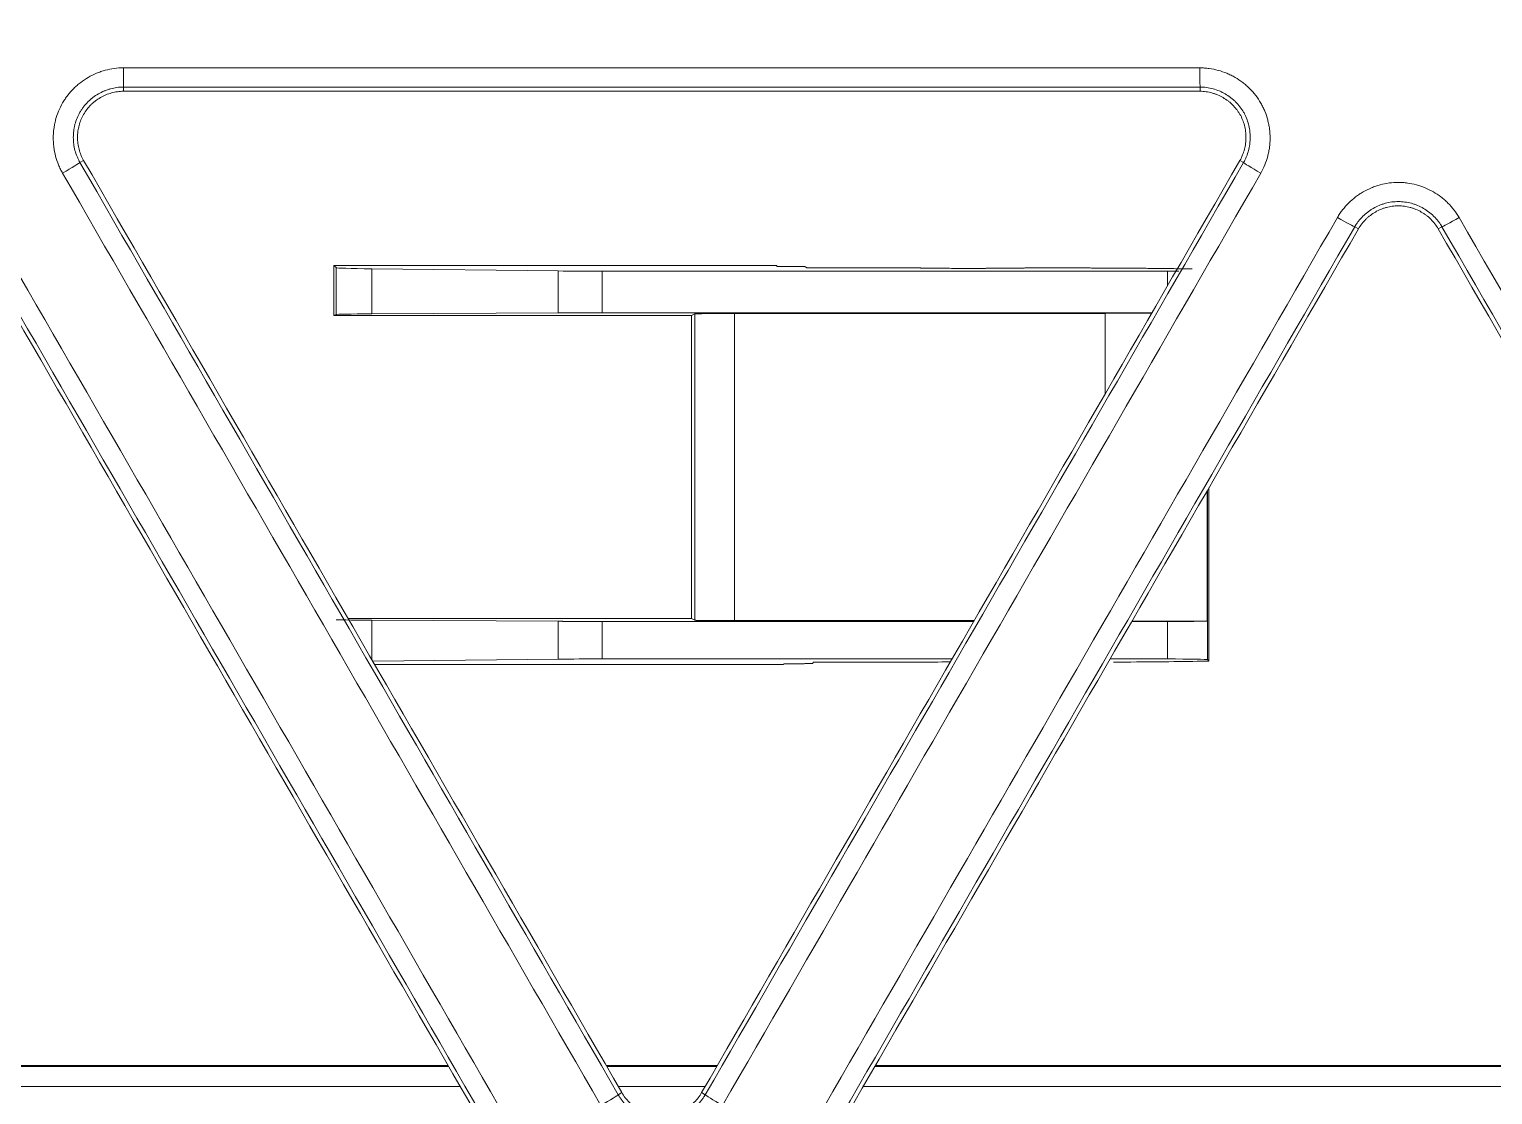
# Model space of a CAD drawing. Header units: inches. Extents: x 405346 to 489838, y -25612 to 14934.
# Drawn here: x 462674.72 to 462709.48, y 4083.8 to 4109.12 of the extents above; entities that cross this region are included whole.
import ezdxf

# ---------------------------------------------------------------- set-up
doc = ezdxf.new("R2010")
doc.units = ezdxf.units.IN
doc.header["$LTSCALE"] = 200
doc.header["$MEASUREMENT"] = 0
doc.linetypes.add('DH-HID2', pattern=[1.2, 0.8, -0.4])
doc.layers.add('FU-FURM', color=251, linetype='DH-HID2')
doc.layers.add('SS-EQ', color=2, linetype='Continuous', lineweight=20)

# ---------------------------------------------------------------- blocks, each defined once
blk = doc.blocks.new('FLLLL')
at = {"layer": 'FU-FURM'}
blk.add_arc((461394.824, 3304.016), 1330.569, 350.923223, 9.218904, dxfattribs=at)
blk = doc.blocks.new('4way무풍')
at = {"layer": 'SS-EQ'}
for p, q in [((-117.778, -213.682), (-117.778, -213.782)), ((-92.203, -213.782), (-92.203, -213.682)), ((-118.725, -215.424), (-118.812, -215.474)), ((-91.169, -215.474), (-91.255, -215.424)), ((-88.44, -217.049), (-88.526, -216.999)), ((-86.457, -216.999), (-86.544, -217.049)), ((-112.777, -217.923), (-112.777, -219.108)), ((-102.268, -217.923), (-112.777, -217.923)), ((-112.728, -217.972), (-112.777, -217.923)), ((-112.728, -219.084), (-112.728, -217.972)), ((-102.268, -217.923), (-102.246, -217.945)), ((-102.246, -217.945), (-101.887, -217.945)), ((-101.577, -217.95), (-101.547, -217.979)), ((-101.547, -217.979), (-98.916, -217.979)), ((-96.312, -217.979), (-95.622, -217.979)), ((-111.876, -217.999), (-111.876, -219.07)), ((-107.449, -218.05), (-111.876, -217.999)), ((-107.449, -219.045), (-107.449, -218.05)), ((-92.975, -218.056), (-106.407, -218.056)), ((-106.407, -218.056), (-106.407, -219.042)), ((-92.975, -218.402), (-92.975, -218.056)), ((-112.777, -219.108), (-112.728, -219.084)), ((-112.777, -219.108), (-104.283, -219.108)), ((-111.876, -219.07), (-107.449, -219.045)), ((-106.407, -219.042), (-93.344, -219.042)), ((-104.283, -219.108), (-104.206, -219.07)), ((-104.283, -219.108), (-104.283, -226.311)), ((-104.206, -219.07), (-104.206, -226.349)), ((-103.259, -226.357), (-103.259, -219.062)), ((-103.259, -219.062), (-94.458, -219.062)), ((-94.458, -219.062), (-93.352, -219.056)), ((-94.458, -219.062), (-94.458, -220.971)), ((-92.03, -223.268), (-92.03, -226.369)), ((-92.027, -223.263), (-92.027, -227.284)), ((-91.995, -223.207), (-91.993, -227.318)), ((-104.283, -226.311), (-112.44, -226.311)), ((-104.206, -226.349), (-104.283, -226.311)), ((-111.876, -226.349), (-111.876, -227.288)), ((-107.449, -226.374), (-111.876, -226.349)), ((-107.449, -227.274), (-107.449, -226.374)), ((-106.407, -226.377), (-106.407, -227.268)), ((-97.579, -226.377), (-106.407, -226.377)), ((-97.567, -226.357), (-103.259, -226.357)), ((-92.975, -226.377), (-93.825, -226.377)), ((-92.03, -226.369), (-93.815, -226.36)), ((-92.975, -227.268), (-92.975, -226.377)), ((-111.855, -227.324), (-107.449, -227.274)), ((-106.407, -227.268), (-98.093, -227.268)), ((-101.386, -227.347), (-101.413, -227.374)), ((-98.842, -227.347), (-101.386, -227.347)), ((-94.339, -227.268), (-92.975, -227.268)), ((-91.993, -227.318), (-92.271, -227.323)), ((-92.027, -227.284), (-91.993, -227.318)), ((-111.811, -227.4), (-102.103, -227.4)), ((-102.085, -227.382), (-102.103, -227.4)), ((-101.887, -227.382), (-102.085, -227.382)), ((-110.051, -236.95), (-133.178, -236.95)), ((-110.063, -236.925), (-133.153, -236.925)), ((-103.665, -236.925), (-106.312, -236.925)), ((-103.683, -236.95), (-106.297, -236.95)), ((-75.054, -236.95), (-99.927, -236.95)), ((-75.067, -236.925), (-99.914, -236.925)), ((-133.178, -237.424), (-109.776, -237.424)), ((-106.024, -237.424), (-103.956, -237.424)), ((-100.202, -237.424), (-74.78, -237.424)), ((-106.024, -237.622), (-105.938, -237.572)), ((-104.043, -237.572), (-103.956, -237.622))]:
    blk.add_line(p, q, dxfattribs=at)
for centre, major_axis, ratio, start_param, end_param in [((-117.778, -213.208), (0, -0.474), 0.005257, 4.747976, 6.248278), ((-92.203, -213.208), (0, -0.474), 0.003955, 4.749347, 6.248278), ((-119.222, -215.71), (-0.41, -0.237), 0.028704, 1.548246, 3.106672), ((-90.759, -215.71), (-0.41, 0.237), 0.034471, 0.034927, 1.586331), ((-88.936, -216.762), (0.41, -0.237), 0.034702, 4.728193, 6.248258), ((-86.048, -216.762), (-0.41, -0.237), 0.031206, 0.034924, 1.548689), ((-110.833, -217.972), (1.895, 0), 0.017455, 3.159046, 4.129783), ((-106.407, -218.023), (1.895, 0), 0.017455, 4.129783, 4.712389), ((-92.975, -218.039), (0.948, 0), 0.017455, 4.712389, 4.997401), ((-110.833, -219.084), (1.895, 0), 0.008727, 2.153402, 3.124139), ((-110.833, -226.335), (1.895, 0), 0.008727, 3.159046, 4.129783), ((-106.407, -227.301), (1.895, 0), 0.017455, 1.570796, 2.153402), ((-97.614, -227.366), (1.611, 0), 0.017455, 1.898334, 2.437872), ((-95.622, -227.265), (4.738, 0), 0.017455, 5.003403, 5.497787), ((-92.975, -227.285), (0.948, 0), 0.017455, 0.017453, 1.570796), ((-106.435, -237.858), (-0.41, -0.237), 0.035569, 1.546312, 3.106664), ((-103.546, -237.858), (0.41, -0.237), 0.039045, 3.176526, 4.731097)]:
    blk.add_ellipse(centre, major_axis=major_axis, ratio=ratio, start_param=start_param, end_param=end_param, dxfattribs=at)
for points, degree, knots in [([(-0.032, -346.294), (-6.969, -346.294), (-13.906, -346.294), (-27.78, -346.294), (-34.717, -346.294), (-55.528, -346.294), (-69.403, -346.294), (-97.151, -346.294), (-111.025, -346.294), (-138.774, -346.294), (-152.648, -346.294), (-180.396, -346.294), (-194.27, -346.294), (-215.082, -346.294), (-222.019, -346.294), (-235.893, -346.294), (-242.83, -346.294), (-253.236, -346.294), (-256.704, -346.293), (-263.641, -346.293), (-267.11, -346.294), (-272.313, -346.294), (-274.047, -346.294), (-276.648, -346.294), (-277.515, -346.294), (-279.25, -346.294), (-280.117, -346.293), (-281.418, -346.293), (-281.851, -346.293), (-282.718, -346.293), (-283.152, -346.293), (-283.802, -346.293), (-284.019, -346.294), (-284.453, -346.294), (-284.669, -346.294), (-285.103, -346.294), (-285.32, -346.293), (-285.753, -346.291), (-285.97, -346.288), (-286.62, -346.277), (-287.053, -346.265), (-287.92, -346.232), (-288.353, -346.21), (-289.653, -346.133), (-290.519, -346.062), (-291.817, -345.929), (-292.25, -345.88), (-292.899, -345.799), (-293.116, -345.771), (-293.548, -345.713), (-294.627, -345.561), (-295.697, -345.382), (-298.249, -344.898), (-299.929, -344.504), (-302.417, -343.81), (-304.065, -343.313), (-305.692, -342.746), (-308.116, -341.843), (-309.711, -341.172), (-311.481, -340.336), (-311.677, -340.242), (-312.069, -340.051), (-312.265, -339.955), (-312.85, -339.663), (-313.238, -339.464), (-314.393, -338.857), (-315.91, -338.018), (-317.384, -337.119), (-318.837, -336.19), (-319.553, -335.711), (-320.962, -334.724), (-322.351, -333.708), (-324.369, -332.095), (-326.323, -330.394), (-327.582, -329.2), (-328.355, -328.435), (-328.586, -328.204), (-328.815, -327.971), (-328.968, -327.815), (-329.044, -327.737), (-329.423, -327.345), (-329.723, -327.029), (-330.61, -326.073), (-331.762, -324.777), (-333.398, -322.77), (-334.43, -321.391), (-335.932, -319.291), (-336.873, -317.851), (-338.196, -315.627), (-339.047, -314.124), (-339.838, -312.58), (-340.313, -311.601), (-340.454, -311.306), (-340.593, -311.01), (-340.685, -310.813), (-340.731, -310.713), (-340.958, -310.218), (-341.135, -309.821), (-341.654, -308.624), (-342.309, -307.019), (-343.186, -304.583), (-343.7, -302.939), (-344.419, -300.46), (-344.828, -298.788), (-345.336, -296.251), (-345.487, -295.401), (-345.755, -293.691), (-345.871, -292.831), (-345.994, -291.749), (-346.017, -291.533), (-346.062, -291.099), (-346.083, -290.882), (-346.143, -290.23), (-346.178, -289.796), (-346.239, -288.927), (-346.265, -288.493), (-346.307, -287.624), (-346.324, -287.19), (-346.342, -286.538), (-346.347, -286.321), (-346.354, -285.886), (-346.356, -285.669), (-346.359, -285.235), (-346.359, -285.017), (-346.359, -284.583), (-346.359, -284.366), (-346.358, -283.714), (-346.358, -283.28), (-346.358, -282.411), (-346.358, -281.976), (-346.358, -280.673), (-346.358, -279.804), (-346.359, -278.066), (-346.359, -277.197), (-346.359, -274.59), (-346.359, -272.852), (-346.358, -264.163), (-346.358, -257.211), (-346.359, -236.356), (-346.359, -222.453), (-346.359, -194.646), (-346.359, -180.743), (-346.359, -152.936), (-346.359, -139.033), (-346.359, -111.226), (-346.359, -69.517), (-346.359, -27.807), (-346.359, 0)], 3, [0, 0, 0, 0, 0.03125, 0.03125, 0.0625, 0.0625, 0.125, 0.125, 0.1875, 0.1875, 0.25, 0.25, 0.3125, 0.3125, 0.34375, 0.34375, 0.375, 0.375, 0.390625, 0.390625, 0.40625, 0.40625, 0.414063, 0.414063, 0.417969, 0.417969, 0.421875, 0.421875, 0.423828, 0.423828, 0.425781, 0.425781, 0.426758, 0.426758, 0.427734, 0.427734, 0.428711, 0.428711, 0.429688, 0.429688, 0.431641, 0.431641, 0.433594, 0.433594, 0.4375, 0.4375, 0.439453, 0.439453, 0.44043, 0.44043, 0.441406, 0.445313, 0.445313, 0.453125, 0.453125, 0.457031, 0.460938, 0.460938, 0.46875, 0.46875, 0.469727, 0.469727, 0.470703, 0.470703, 0.472656, 0.472656, 0.476563, 0.480469, 0.480469, 0.484375, 0.484375, 0.488281, 0.492188, 0.496094, 0.5, 0.5, 0.500977, 0.501465, 0.501465, 0.501953, 0.501953, 0.503906, 0.503906, 0.507813, 0.511719, 0.515625, 0.515625, 0.523438, 0.523438, 0.527344, 0.53125, 0.53125, 0.532227, 0.532715, 0.532715, 0.533203, 0.533203, 0.535156, 0.535156, 0.539063, 0.542969, 0.546875, 0.546875, 0.554688, 0.554688, 0.558594, 0.558594, 0.5625, 0.5625, 0.563477, 0.563477, 0.564453, 0.564453, 0.566406, 0.566406, 0.568359, 0.568359, 0.570313, 0.570313, 0.571289, 0.571289, 0.572266, 0.572266, 0.573242, 0.573242, 0.574219, 0.574219, 0.576172, 0.576172, 0.578125, 0.578125, 0.582031, 0.582031, 0.585938, 0.585938, 0.59375, 0.59375, 0.625, 0.625, 0.6875, 0.6875, 0.75, 0.75, 0.8125, 0.8125, 0.875, 1, 1, 1, 1]), ([(-345.164, 0), (-345.164, -27.72), (-345.163, -69.3), (-345.162, -110.879), (-345.161, -138.599), (-345.16, -152.459), (-345.158, -180.179), (-345.157, -194.038), (-345.154, -221.758), (-345.152, -235.618), (-345.147, -256.408), (-345.146, -263.338), (-345.145, -272), (-345.144, -273.733), (-345.144, -276.331), (-345.144, -277.198), (-345.143, -278.93), (-345.142, -279.796), (-345.142, -281.096), (-345.141, -281.529), (-345.141, -282.395), (-345.141, -282.828), (-345.141, -283.694), (-345.141, -284.128), (-345.14, -284.777), (-345.139, -284.994), (-345.136, -285.427), (-345.134, -285.643), (-345.124, -286.293), (-345.113, -286.726), (-345.08, -287.592), (-345.06, -288.025), (-345.009, -288.891), (-344.978, -289.324), (-344.926, -289.973), (-344.898, -290.298), (-344.868, -290.623), (-344.847, -290.839), (-344.836, -290.947), (-344.736, -291.92), (-344.629, -292.78), (-344.379, -294.49), (-344.236, -295.341), (-343.754, -297.876), (-343.361, -299.547), (-342.665, -302.025), (-342.166, -303.667), (-341.312, -306.101), (-340.67, -307.704), (-340.162, -308.899), (-339.901, -309.494), (-339.629, -310.087), (-339.446, -310.481), (-339.353, -310.678), (-338.885, -311.657), (-338.495, -312.43), (-337.684, -313.955), (-337.263, -314.706), (-336.391, -316.189), (-335.94, -316.919), (-335.007, -318.36), (-334.525, -319.069), (-333.532, -320.468), (-332.508, -321.846), (-330.881, -323.85), (-329.735, -325.144), (-328.853, -326.098), (-328.555, -326.413), (-328.177, -326.804), (-328.101, -326.882), (-327.949, -327.038), (-327.721, -327.27), (-327.491, -327.501), (-326.721, -328.264), (-325.466, -329.454), (-323.518, -331.15), (-321.504, -332.756), (-320.119, -333.767), (-318.711, -334.749), (-317.997, -335.224), (-316.546, -336.146), (-315.81, -336.593), (-314.315, -337.455), (-313.557, -337.871), (-312.595, -338.371), (-312.305, -338.52), (-312.014, -338.667), (-311.819, -338.764), (-311.722, -338.813), (-311.235, -339.053), (-310.844, -339.241), (-309.666, -339.791), (-308.875, -340.139), (-307.283, -340.8), (-305.68, -341.425), (-303.244, -342.258), (-301.598, -342.743), (-299.114, -343.417), (-297.436, -343.797), (-294.888, -344.259), (-294.033, -344.395), (-292.957, -344.543), (-292.742, -344.571), (-292.31, -344.625), (-291.663, -344.704), (-291.015, -344.771), (-289.72, -344.892), (-288.856, -344.954), (-287.56, -345.019), (-287.128, -345.036), (-286.48, -345.054), (-286.264, -345.059), (-285.831, -345.067), (-285.615, -345.069), (-285.183, -345.073), (-284.967, -345.074), (-284.534, -345.075), (-284.318, -345.075), (-283.67, -345.076), (-283.237, -345.076), (-282.589, -345.076), (-282.373, -345.076), (-281.94, -345.076), (-281.724, -345.076), (-281.075, -345.076), (-280.643, -345.077), (-279.346, -345.077), (-278.481, -345.078), (-276.752, -345.079), (-275.887, -345.079), (-273.293, -345.079), (-271.563, -345.08), (-262.916, -345.081), (-255.998, -345.082), (-242.162, -345.085), (-235.244, -345.086), (-221.408, -345.089), (-214.49, -345.09), (-193.736, -345.092), (-179.9, -345.094), (-152.228, -345.096), (-138.392, -345.096), (-110.72, -345.097), (-96.884, -345.098), (-69.212, -345.098), (-55.376, -345.099), (-34.622, -345.099), (-27.704, -345.099), (-13.868, -345.099), (-6.95, -345.099), (-0.032, -345.099)], 3, [0, 0, 0, 0, 0.125, 0.1875, 0.1875, 0.25, 0.25, 0.3125, 0.3125, 0.375, 0.375, 0.40625, 0.40625, 0.414063, 0.414063, 0.417969, 0.417969, 0.421875, 0.421875, 0.423828, 0.423828, 0.425781, 0.425781, 0.427734, 0.427734, 0.428711, 0.428711, 0.429688, 0.429688, 0.431641, 0.431641, 0.433594, 0.433594, 0.435547, 0.435547, 0.436523, 0.437012, 0.437012, 0.4375, 0.4375, 0.441406, 0.441406, 0.445313, 0.445313, 0.453125, 0.453125, 0.457031, 0.460938, 0.464844, 0.464844, 0.466797, 0.467773, 0.467773, 0.46875, 0.46875, 0.472656, 0.472656, 0.476563, 0.476563, 0.480469, 0.480469, 0.484375, 0.484375, 0.488281, 0.492188, 0.496094, 0.496094, 0.498047, 0.498047, 0.498535, 0.498535, 0.499023, 0.5, 0.5, 0.503906, 0.507813, 0.511719, 0.515625, 0.515625, 0.519531, 0.519531, 0.523438, 0.523438, 0.527344, 0.527344, 0.52832, 0.528809, 0.528809, 0.529297, 0.529297, 0.53125, 0.53125, 0.535156, 0.535156, 0.539063, 0.542969, 0.546875, 0.546875, 0.554688, 0.554688, 0.558594, 0.558594, 0.55957, 0.55957, 0.560547, 0.5625, 0.5625, 0.566406, 0.566406, 0.568359, 0.568359, 0.569336, 0.569336, 0.570313, 0.570313, 0.571289, 0.571289, 0.572266, 0.572266, 0.574219, 0.574219, 0.575195, 0.575195, 0.576172, 0.576172, 0.578125, 0.578125, 0.582031, 0.582031, 0.585938, 0.585938, 0.59375, 0.59375, 0.625, 0.625, 0.65625, 0.65625, 0.6875, 0.6875, 0.75, 0.75, 0.8125, 0.8125, 0.875, 0.875, 0.9375, 0.9375, 0.96875, 0.96875, 1, 1, 1, 1]), ([(-119.224, -215.727), (-119.243, -215.695), (-119.26, -215.663), (-119.292, -215.597), (-119.307, -215.564), (-119.348, -215.463), (-119.394, -215.325), (-119.422, -215.183), (-119.434, -215.092), (-119.436, -215.074), (-119.439, -215.038), (-119.444, -214.983), (-119.445, -214.928), (-119.445, -214.82), (-119.441, -214.747), (-119.427, -214.639), (-119.421, -214.603), (-119.41, -214.55), (-119.407, -214.532), (-119.398, -214.496), (-119.394, -214.478), (-119.371, -214.39), (-119.325, -214.253), (-119.261, -214.122), (-119.206, -214.028), (-119.187, -213.996), (-119.146, -213.936), (-119.125, -213.906), (-119.058, -213.82), (-119.01, -213.766), (-118.933, -213.689), (-118.893, -213.652), (-118.852, -213.617), (-118.823, -213.594), (-118.809, -213.583), (-118.736, -213.527), (-118.615, -213.447), (-118.485, -213.382), (-118.401, -213.347), (-118.384, -213.34), (-118.35, -213.327), (-118.333, -213.321), (-118.281, -213.303), (-118.246, -213.292), (-118.141, -213.264), (-118.07, -213.249), (-117.926, -213.23), (-117.854, -213.225), (-117.78, -213.225)], 3, [0, 0, 0, 0, 0.03125, 0.03125, 0.0625, 0.0625, 0.125, 0.1875, 0.1875, 0.203125, 0.203125, 0.21875, 0.25, 0.25, 0.3125, 0.3125, 0.34375, 0.34375, 0.359375, 0.359375, 0.375, 0.375, 0.4375, 0.5, 0.5, 0.53125, 0.53125, 0.5625, 0.5625, 0.625, 0.625, 0.65625, 0.671875, 0.671875, 0.6875, 0.6875, 0.75, 0.8125, 0.8125, 0.828125, 0.828125, 0.84375, 0.84375, 0.875, 0.875, 0.9375, 0.9375, 1, 1, 1, 1]), ([(-92.205, -213.226), (-92.168, -213.226), (-92.131, -213.227), (-92.058, -213.232), (-92.022, -213.236), (-91.914, -213.25), (-91.772, -213.28), (-91.634, -213.327), (-91.55, -213.362), (-91.533, -213.369), (-91.5, -213.385), (-91.45, -213.408), (-91.402, -213.434), (-91.308, -213.489), (-91.248, -213.529), (-91.161, -213.595), (-91.133, -213.618), (-91.092, -213.654), (-91.078, -213.666), (-91.051, -213.691), (-91.038, -213.704), (-90.973, -213.768), (-90.877, -213.877), (-90.796, -213.997), (-90.742, -214.092), (-90.724, -214.125), (-90.692, -214.19), (-90.677, -214.223), (-90.636, -214.324), (-90.613, -214.392), (-90.586, -214.497), (-90.578, -214.533), (-90.567, -214.587), (-90.564, -214.604), (-90.558, -214.641), (-90.555, -214.659), (-90.544, -214.749), (-90.535, -214.894), (-90.544, -215.039), (-90.555, -215.129), (-90.558, -215.147), (-90.564, -215.183), (-90.567, -215.201), (-90.578, -215.255), (-90.586, -215.291), (-90.614, -215.396), (-90.637, -215.465), (-90.692, -215.599), (-90.724, -215.664), (-90.76, -215.728)], 3, [0, 0, 0, 0, 0.03125, 0.03125, 0.0625, 0.0625, 0.125, 0.1875, 0.1875, 0.203125, 0.203125, 0.21875, 0.25, 0.25, 0.3125, 0.3125, 0.34375, 0.34375, 0.359375, 0.359375, 0.375, 0.375, 0.4375, 0.5, 0.5, 0.53125, 0.53125, 0.5625, 0.5625, 0.625, 0.625, 0.65625, 0.65625, 0.671875, 0.671875, 0.6875, 0.6875, 0.75, 0.8125, 0.8125, 0.828125, 0.828125, 0.84375, 0.84375, 0.875, 0.875, 0.9375, 0.9375, 1, 1, 1, 1]), ([(-117.778, -213.682), (-117.781, -213.682), (-117.784, -213.682), (-117.791, -213.682), (-117.801, -213.682), (-117.824, -213.683), (-117.869, -213.685), (-117.908, -213.689), (-117.985, -213.699), (-118.036, -213.71), (-118.111, -213.73), (-118.136, -213.738), (-118.186, -213.755), (-118.21, -213.765), (-118.282, -213.795), (-118.375, -213.841), (-118.462, -213.899), (-118.514, -213.938), (-118.524, -213.947), (-118.545, -213.963), (-118.575, -213.988), (-118.603, -214.015), (-118.659, -214.07), (-118.693, -214.108), (-118.741, -214.17), (-118.756, -214.191), (-118.785, -214.234), (-118.799, -214.257), (-118.838, -214.325), (-118.861, -214.371), (-118.9, -214.467), (-118.916, -214.516), (-118.936, -214.592), (-118.942, -214.618), (-118.952, -214.669), (-118.956, -214.695), (-118.966, -214.772), (-118.969, -214.824), (-118.969, -214.902), (-118.968, -214.928), (-118.966, -214.967), (-118.965, -214.98), (-118.962, -215.006), (-118.961, -215.019), (-118.953, -215.084), (-118.933, -215.186), (-118.9, -215.284), (-118.871, -215.357), (-118.86, -215.38), (-118.843, -215.416), (-118.837, -215.428), (-118.828, -215.445), (-118.823, -215.454), (-118.818, -215.462), (-118.815, -215.468), (-118.813, -215.471), (-118.812, -215.474)], 3, [0, 0, 0, 0, 0.003906, 0.003906, 0.007813, 0.015625, 0.03125, 0.0625, 0.0625, 0.125, 0.125, 0.15625, 0.15625, 0.1875, 0.1875, 0.25, 0.3125, 0.3125, 0.328125, 0.328125, 0.34375, 0.375, 0.375, 0.4375, 0.4375, 0.46875, 0.46875, 0.5, 0.5, 0.5625, 0.5625, 0.625, 0.625, 0.65625, 0.65625, 0.6875, 0.6875, 0.75, 0.75, 0.78125, 0.78125, 0.796875, 0.796875, 0.8125, 0.8125, 0.875, 0.9375, 0.9375, 0.96875, 0.96875, 0.984375, 0.984375, 0.992188, 0.996094, 0.996094, 1, 1, 1, 1]), ([(-118.725, -215.424), (-118.75, -215.382), (-118.77, -215.339), (-118.806, -215.251), (-118.821, -215.206), (-118.839, -215.137), (-118.845, -215.114), (-118.854, -215.067), (-118.858, -215.043), (-118.867, -214.972), (-118.873, -214.877), (-118.867, -214.782), (-118.859, -214.722), (-118.857, -214.71), (-118.854, -214.687), (-118.847, -214.651), (-118.839, -214.617), (-118.821, -214.548), (-118.807, -214.503), (-118.78, -214.437), (-118.77, -214.415), (-118.749, -214.372), (-118.738, -214.351), (-118.702, -214.288), (-118.648, -214.209), (-118.585, -214.138), (-118.535, -214.088), (-118.517, -214.071), (-118.481, -214.04), (-118.462, -214.025), (-118.405, -213.981), (-118.366, -213.955), (-118.304, -213.919), (-118.272, -213.902), (-118.24, -213.887), (-118.218, -213.877), (-118.207, -213.872), (-118.152, -213.849), (-118.062, -213.818), (-117.969, -213.799), (-117.874, -213.786), (-117.826, -213.782), (-117.778, -213.782)], 3, [0, 0, 0, 0, 0.0625, 0.0625, 0.125, 0.125, 0.15625, 0.15625, 0.1875, 0.1875, 0.25, 0.3125, 0.3125, 0.328125, 0.328125, 0.34375, 0.375, 0.375, 0.4375, 0.4375, 0.46875, 0.46875, 0.5, 0.5, 0.5625, 0.625, 0.625, 0.65625, 0.65625, 0.6875, 0.6875, 0.75, 0.75, 0.78125, 0.796875, 0.796875, 0.8125, 0.8125, 0.875, 0.9375, 0.9375, 1, 1, 1, 1]), ([(-91.169, -215.474), (-91.167, -215.471), (-91.166, -215.468), (-91.162, -215.462), (-91.158, -215.454), (-91.147, -215.434), (-91.126, -215.393), (-91.11, -215.357), (-91.08, -215.285), (-91.064, -215.236), (-91.044, -215.161), (-91.038, -215.135), (-91.028, -215.084), (-91.024, -215.058), (-91.014, -214.981), (-91.008, -214.877), (-91.014, -214.773), (-91.022, -214.708), (-91.024, -214.695), (-91.028, -214.67), (-91.035, -214.631), (-91.044, -214.593), (-91.064, -214.518), (-91.08, -214.469), (-91.109, -214.396), (-91.12, -214.373), (-91.143, -214.326), (-91.155, -214.302), (-91.194, -214.234), (-91.223, -214.191), (-91.287, -214.109), (-91.321, -214.071), (-91.367, -214.025), (-91.377, -214.016), (-91.396, -213.998), (-91.406, -213.989), (-91.436, -213.963), (-91.456, -213.947), (-91.518, -213.899), (-91.561, -213.871), (-91.628, -213.832), (-91.663, -213.813), (-91.698, -213.796), (-91.722, -213.785), (-91.734, -213.78), (-91.795, -213.755), (-91.893, -213.721), (-91.994, -213.7), (-92.072, -213.689), (-92.098, -213.686), (-92.137, -213.684), (-92.15, -213.683), (-92.17, -213.682), (-92.18, -213.682), (-92.19, -213.682), (-92.196, -213.682), (-92.2, -213.682), (-92.203, -213.682)], 3, [0, 0, 0, 0, 0.003906, 0.003906, 0.007813, 0.015625, 0.03125, 0.0625, 0.0625, 0.125, 0.125, 0.15625, 0.15625, 0.1875, 0.1875, 0.25, 0.3125, 0.3125, 0.328125, 0.328125, 0.34375, 0.375, 0.375, 0.4375, 0.4375, 0.46875, 0.46875, 0.5, 0.5, 0.5625, 0.5625, 0.625, 0.625, 0.640625, 0.640625, 0.65625, 0.65625, 0.6875, 0.6875, 0.75, 0.75, 0.78125, 0.796875, 0.796875, 0.8125, 0.8125, 0.875, 0.9375, 0.9375, 0.96875, 0.96875, 0.984375, 0.984375, 0.992188, 0.996094, 0.996094, 1, 1, 1, 1]), ([(-92.203, -213.782), (-92.155, -213.782), (-92.107, -213.786), (-92.013, -213.799), (-91.966, -213.808), (-91.897, -213.827), (-91.875, -213.834), (-91.829, -213.85), (-91.807, -213.858), (-91.741, -213.886), (-91.655, -213.929), (-91.576, -213.981), (-91.528, -214.018), (-91.519, -214.025), (-91.5, -214.04), (-91.473, -214.063), (-91.446, -214.088), (-91.396, -214.138), (-91.364, -214.173), (-91.321, -214.23), (-91.307, -214.249), (-91.28, -214.289), (-91.267, -214.309), (-91.231, -214.371), (-91.189, -214.457), (-91.159, -214.547), (-91.141, -214.616), (-91.136, -214.64), (-91.127, -214.687), (-91.123, -214.711), (-91.114, -214.781), (-91.111, -214.829), (-91.111, -214.9), (-91.111, -214.924), (-91.114, -214.972), (-91.117, -214.996), (-91.126, -215.067), (-91.144, -215.16), (-91.174, -215.251), (-91.21, -215.339), (-91.231, -215.382), (-91.255, -215.424)], 3, [0, 0, 0, 0, 0.0625, 0.0625, 0.125, 0.125, 0.15625, 0.15625, 0.1875, 0.1875, 0.25, 0.3125, 0.3125, 0.328125, 0.328125, 0.34375, 0.375, 0.375, 0.4375, 0.4375, 0.46875, 0.46875, 0.5, 0.5, 0.5625, 0.625, 0.625, 0.65625, 0.65625, 0.6875, 0.6875, 0.75, 0.75, 0.78125, 0.78125, 0.8125, 0.8125, 0.875, 0.9375, 0.9375, 1, 1, 1, 1]), ([(-118.812, -215.474), (-116.68, -219.165), (-114.549, -222.857), (-110.286, -230.24), (-108.155, -233.931), (-106.024, -237.622)], 3, [0, 0, 0, 0, 0.5, 0.5, 1, 1, 1, 1]), ([(-118.725, -215.424), (-116.594, -219.116), (-114.463, -222.807), (-110.2, -230.19), (-108.069, -233.881), (-105.938, -237.572)], 3, [0, 0, 0, 0, 0.5, 0.5, 1, 1, 1, 1]), ([(-106.436, -237.879), (-108.567, -234.187), (-110.699, -230.495), (-114.961, -223.111), (-117.093, -219.419), (-119.224, -215.727)], 3, [0, 0, 0, 0, 0.5, 0.5, 1, 1, 1, 1]), ([(-88.938, -216.78), (-88.92, -216.748), (-88.9, -216.717), (-88.859, -216.656), (-88.838, -216.627), (-88.771, -216.54), (-88.675, -216.432), (-88.566, -216.337), (-88.493, -216.281), (-88.478, -216.27), (-88.448, -216.249), (-88.403, -216.218), (-88.357, -216.189), (-88.263, -216.135), (-88.198, -216.103), (-88.097, -216.061), (-88.063, -216.048), (-88.011, -216.03), (-87.994, -216.025), (-87.959, -216.014), (-87.941, -216.009), (-87.853, -215.985), (-87.711, -215.956), (-87.566, -215.946), (-87.457, -215.946), (-87.42, -215.947), (-87.347, -215.952), (-87.311, -215.956), (-87.203, -215.971), (-87.132, -215.985), (-87.028, -216.014), (-86.993, -216.024), (-86.941, -216.042), (-86.924, -216.048), (-86.89, -216.061), (-86.873, -216.068), (-86.788, -216.103), (-86.658, -216.168), (-86.537, -216.248), (-86.465, -216.303), (-86.451, -216.315), (-86.422, -216.338), (-86.408, -216.35), (-86.367, -216.386), (-86.34, -216.411), (-86.263, -216.487), (-86.215, -216.542), (-86.126, -216.656), (-86.086, -216.716), (-86.049, -216.78)], 3, [0, 0, 0, 0, 0.03125, 0.03125, 0.0625, 0.0625, 0.125, 0.1875, 0.1875, 0.203125, 0.203125, 0.21875, 0.25, 0.25, 0.3125, 0.3125, 0.34375, 0.34375, 0.359375, 0.359375, 0.375, 0.375, 0.4375, 0.5, 0.5, 0.53125, 0.53125, 0.5625, 0.5625, 0.625, 0.625, 0.65625, 0.65625, 0.671875, 0.671875, 0.6875, 0.6875, 0.75, 0.8125, 0.8125, 0.828125, 0.828125, 0.84375, 0.84375, 0.875, 0.875, 0.9375, 0.9375, 1, 1, 1, 1]), ([(-86.457, -216.999), (-86.459, -216.996), (-86.461, -216.994), (-86.464, -216.988), (-86.469, -216.979), (-86.481, -216.96), (-86.506, -216.922), (-86.529, -216.89), (-86.576, -216.829), (-86.611, -216.79), (-86.666, -216.735), (-86.685, -216.717), (-86.725, -216.683), (-86.745, -216.666), (-86.807, -216.619), (-86.894, -216.561), (-86.987, -216.515), (-87.047, -216.49), (-87.06, -216.485), (-87.084, -216.475), (-87.121, -216.462), (-87.158, -216.45), (-87.233, -216.43), (-87.284, -216.419), (-87.361, -216.409), (-87.387, -216.406), (-87.439, -216.403), (-87.466, -216.402), (-87.544, -216.402), (-87.596, -216.405), (-87.699, -216.419), (-87.75, -216.43), (-87.825, -216.45), (-87.85, -216.458), (-87.9, -216.475), (-87.924, -216.485), (-87.996, -216.515), (-88.043, -216.538), (-88.11, -216.577), (-88.143, -216.597), (-88.175, -216.62), (-88.197, -216.635), (-88.207, -216.643), (-88.259, -216.682), (-88.338, -216.75), (-88.407, -216.828), (-88.455, -216.889), (-88.47, -216.911), (-88.492, -216.943), (-88.499, -216.954), (-88.51, -216.971), (-88.515, -216.979), (-88.52, -216.988), (-88.523, -216.994), (-88.525, -216.996), (-88.526, -216.999)], 3, [0, 0, 0, 0, 0.003906, 0.003906, 0.007813, 0.015625, 0.03125, 0.0625, 0.0625, 0.125, 0.125, 0.15625, 0.15625, 0.1875, 0.1875, 0.25, 0.3125, 0.3125, 0.328125, 0.328125, 0.34375, 0.375, 0.375, 0.4375, 0.4375, 0.46875, 0.46875, 0.5, 0.5, 0.5625, 0.5625, 0.625, 0.625, 0.65625, 0.65625, 0.6875, 0.6875, 0.75, 0.75, 0.78125, 0.796875, 0.796875, 0.8125, 0.8125, 0.875, 0.9375, 0.9375, 0.96875, 0.96875, 0.984375, 0.984375, 0.992187, 0.996094, 0.996094, 1, 1, 1, 1]), ([(-88.44, -217.049), (-88.416, -217.008), (-88.389, -216.968), (-88.331, -216.893), (-88.299, -216.858), (-88.248, -216.807), (-88.231, -216.791), (-88.195, -216.76), (-88.176, -216.745), (-88.119, -216.701), (-88.04, -216.649), (-87.954, -216.606), (-87.899, -216.583), (-87.888, -216.578), (-87.865, -216.57), (-87.832, -216.558), (-87.797, -216.547), (-87.729, -216.528), (-87.682, -216.519), (-87.612, -216.509), (-87.588, -216.506), (-87.54, -216.503), (-87.516, -216.502), (-87.444, -216.502), (-87.349, -216.509), (-87.256, -216.528), (-87.187, -216.547), (-87.164, -216.554), (-87.118, -216.57), (-87.096, -216.578), (-87.03, -216.606), (-86.987, -216.627), (-86.926, -216.662), (-86.905, -216.675), (-86.866, -216.701), (-86.846, -216.715), (-86.789, -216.759), (-86.717, -216.821), (-86.654, -216.892), (-86.595, -216.968), (-86.568, -217.008), (-86.544, -217.049)], 3, [0, 0, 0, 0, 0.0625, 0.0625, 0.125, 0.125, 0.15625, 0.15625, 0.1875, 0.1875, 0.25, 0.3125, 0.3125, 0.328125, 0.328125, 0.34375, 0.375, 0.375, 0.4375, 0.4375, 0.46875, 0.46875, 0.5, 0.5, 0.5625, 0.625, 0.625, 0.65625, 0.65625, 0.6875, 0.6875, 0.75, 0.75, 0.78125, 0.78125, 0.8125, 0.8125, 0.875, 0.9375, 0.9375, 1, 1, 1, 1]), ([(-121.047, -216.779), (-118.915, -220.472), (-116.784, -224.164), (-112.521, -231.548), (-110.39, -235.239), (-108.259, -238.931)], 3, [0, 0, 0, 0, 0.5, 0.5, 1, 1, 1, 1]), ([(-108.754, -239.198), (-110.885, -235.507), (-113.016, -231.816), (-117.278, -224.433), (-119.409, -220.741), (-121.541, -217.049)], 3, [0, 0, 0, 0, 0.5, 0.5, 1, 1, 1, 1]), ([(-108.667, -239.148), (-110.798, -235.457), (-112.929, -231.765), (-117.191, -224.383), (-119.323, -220.691), (-121.454, -216.999)], 3, [0, 0, 0, 0, 0.5, 0.5, 1, 1, 1, 1]), ([(-101.577, -217.95), (-101.581, -217.948), (-101.711, -217.945), (-101.823, -217.945), (-101.887, -217.945)], 2, [0, 0, 0, 0.5, 0.75, 1, 1, 1]), ([(-98.916, -217.979), (-98.911, -217.979), (-98.902, -217.979), (-98.888, -217.98), (-98.874, -217.98), (-98.86, -217.98), (-98.846, -217.98), (-98.831, -217.981), (-98.817, -217.981), (-98.802, -217.981), (-98.788, -217.981), (-98.773, -217.982), (-98.758, -217.982), (-98.743, -217.982), (-98.729, -217.982), (-98.714, -217.982), (-98.699, -217.983), (-98.684, -217.983), (-98.668, -217.983), (-98.653, -217.983), (-98.638, -217.983), (-98.623, -217.984), (-98.608, -217.984), (-98.593, -217.984), (-98.577, -217.984), (-98.562, -217.984), (-98.547, -217.984), (-98.532, -217.985), (-98.517, -217.985), (-98.501, -217.985), (-98.486, -217.985), (-98.471, -217.985), (-98.456, -217.985), (-98.441, -217.986), (-98.426, -217.986), (-98.411, -217.986), (-98.397, -217.986), (-98.382, -217.986), (-98.367, -217.986), (-98.353, -217.986), (-98.338, -217.986), (-98.272, -217.987), (-98.152, -217.988), (-97.974, -217.989), (-97.794, -217.989), (-97.663, -217.989), (-97.582, -217.989), (-97.549, -217.989), (-97.517, -217.989), (-97.484, -217.989), (-97.451, -217.989), (-97.417, -217.989), (-97.384, -217.989), (-97.35, -217.989), (-97.316, -217.989), (-97.282, -217.988), (-97.247, -217.988), (-97.213, -217.988), (-97.179, -217.988), (-97.144, -217.988), (-97.109, -217.988), (-97.075, -217.987), (-97.04, -217.987), (-97.006, -217.987), (-96.971, -217.987), (-96.937, -217.987), (-96.902, -217.986), (-96.868, -217.986), (-96.834, -217.986), (-96.8, -217.985), (-96.767, -217.985), (-96.734, -217.985), (-96.701, -217.985), (-96.668, -217.984), (-96.636, -217.984), (-96.604, -217.983), (-96.572, -217.983), (-96.541, -217.983), (-96.511, -217.982), (-96.481, -217.982), (-96.451, -217.982), (-96.422, -217.981), (-96.394, -217.981), (-96.366, -217.98), (-96.338, -217.98), (-96.321, -217.979), (-96.312, -217.979)], 3, [0, 0, 0, 0, 0.006872, 0.013726, 0.020561, 0.027376, 0.034169, 0.04094, 0.047687, 0.05441, 0.061107, 0.067776, 0.074418, 0.08103, 0.087612, 0.094163, 0.100681, 0.107166, 0.113615, 0.120029, 0.126407, 0.132746, 0.139047, 0.145308, 0.151528, 0.157706, 0.163841, 0.169933, 0.175979, 0.181981, 0.187935, 0.193842, 0.199701, 0.205511, 0.21127, 0.216978, 0.222635, 0.228239, 0.23379, 0.239287, 0.244728, 0.250114, 0.313437, 0.376452, 0.438734, 0.499884, 0.510839, 0.521903, 0.533076, 0.544354, 0.555737, 0.567223, 0.57881, 0.590496, 0.60228, 0.614158, 0.626129, 0.63819, 0.650339, 0.662573, 0.67489, 0.687287, 0.69976, 0.712308, 0.724926, 0.737612, 0.750362, 0.763173, 0.776042, 0.788965, 0.801938, 0.814958, 0.828021, 0.841124, 0.854262, 0.867432, 0.880629, 0.893851, 0.907092, 0.920349, 0.933618, 0.946895, 0.960175, 0.973456, 0.986732, 1, 1, 1, 1]), ([(-92.386, -218.003), (-93.029, -217.991), (-94.287, -217.982), (-95.168, -217.979), (-95.622, -217.979)], 2, [0, 0, 0, 0.5, 0.75, 1, 1, 1]), ([(-107.449, -219.045), (-107.443, -219.045), (-107.431, -219.045), (-107.412, -219.044), (-107.393, -219.044), (-107.374, -219.044), (-107.355, -219.044), (-107.336, -219.044), (-107.316, -219.044), (-107.297, -219.044), (-107.277, -219.044), (-107.258, -219.044), (-107.238, -219.044), (-107.218, -219.043), (-107.198, -219.043), (-107.178, -219.043), (-107.158, -219.043), (-107.138, -219.043), (-107.118, -219.043), (-107.097, -219.043), (-107.077, -219.043), (-107.057, -219.043), (-107.036, -219.043), (-107.016, -219.043), (-106.995, -219.043), (-106.974, -219.043), (-106.954, -219.043), (-106.933, -219.043), (-106.912, -219.042), (-106.891, -219.042), (-106.87, -219.042), (-106.849, -219.042), (-106.828, -219.042), (-106.807, -219.042), (-106.786, -219.042), (-106.765, -219.042), (-106.744, -219.042), (-106.723, -219.042), (-106.702, -219.042), (-106.681, -219.042), (-106.66, -219.042), (-106.639, -219.042), (-106.618, -219.042), (-106.596, -219.042), (-106.575, -219.042), (-106.554, -219.042), (-106.533, -219.042), (-106.512, -219.042), (-106.491, -219.042), (-106.47, -219.042), (-106.449, -219.042), (-106.428, -219.042), (-106.414, -219.042), (-106.407, -219.042)], 3, [0, 0, 0, 0, 0.020172, 0.040321, 0.060447, 0.080551, 0.100632, 0.120691, 0.140727, 0.160741, 0.180732, 0.200701, 0.220647, 0.240571, 0.260471, 0.28035, 0.300206, 0.320039, 0.33985, 0.359638, 0.379404, 0.399147, 0.418867, 0.438565, 0.458241, 0.477894, 0.497524, 0.517132, 0.536717, 0.55628, 0.57582, 0.595338, 0.614833, 0.634305, 0.653755, 0.673183, 0.692588, 0.71197, 0.73133, 0.750667, 0.769982, 0.789274, 0.808544, 0.827791, 0.847015, 0.866217, 0.885397, 0.904554, 0.923688, 0.9428, 0.961889, 0.980956, 1, 1, 1, 1]), ([(-103.259, -219.062), (-103.264, -219.062), (-103.273, -219.062), (-103.288, -219.062), (-103.303, -219.062), (-103.318, -219.062), (-103.333, -219.062), (-103.348, -219.062), (-103.363, -219.062), (-103.378, -219.062), (-103.394, -219.062), (-103.409, -219.062), (-103.425, -219.062), (-103.441, -219.062), (-103.457, -219.062), (-103.473, -219.062), (-103.489, -219.062), (-103.505, -219.062), (-103.521, -219.062), (-103.537, -219.062), (-103.553, -219.062), (-103.569, -219.062), (-103.586, -219.062), (-103.602, -219.062), (-103.618, -219.062), (-103.634, -219.063), (-103.651, -219.063), (-103.667, -219.063), (-103.683, -219.063), (-103.7, -219.063), (-103.716, -219.063), (-103.732, -219.063), (-103.748, -219.063), (-103.764, -219.063), (-103.78, -219.063), (-103.796, -219.063), (-103.811, -219.063), (-103.827, -219.064), (-103.842, -219.064), (-103.858, -219.064), (-103.873, -219.064), (-103.888, -219.064), (-103.903, -219.064), (-103.918, -219.064), (-103.932, -219.064), (-103.946, -219.065), (-103.96, -219.065), (-103.974, -219.065), (-103.988, -219.065), (-104.001, -219.065), (-104.014, -219.065), (-104.026, -219.065), (-104.039, -219.065), (-104.051, -219.066), (-104.063, -219.066), (-104.074, -219.066), (-104.085, -219.066), (-104.096, -219.066), (-104.106, -219.066), (-104.116, -219.067), (-104.125, -219.067), (-104.134, -219.067), (-104.143, -219.067), (-104.151, -219.067), (-104.158, -219.067), (-104.165, -219.068), (-104.172, -219.068), (-104.178, -219.068), (-104.183, -219.068), (-104.188, -219.068), (-104.193, -219.069), (-104.196, -219.069), (-104.2, -219.069), (-104.202, -219.069), (-104.204, -219.069), (-104.206, -219.07), (-104.206, -219.07), (-104.206, -219.07)], 3, [0, 0, 0, 0, 0.009846, 0.019786, 0.02982, 0.039949, 0.050172, 0.060489, 0.0709, 0.081406, 0.092005, 0.1027, 0.113488, 0.124371, 0.135347, 0.146419, 0.157584, 0.168844, 0.180197, 0.191646, 0.203188, 0.214825, 0.226556, 0.238381, 0.2503, 0.262314, 0.274422, 0.286624, 0.298921, 0.311311, 0.323796, 0.336375, 0.349049, 0.361817, 0.374679, 0.387635, 0.400686, 0.41383, 0.427069, 0.440403, 0.45383, 0.467352, 0.480968, 0.494679, 0.508483, 0.522382, 0.536375, 0.550463, 0.564644, 0.57892, 0.59329, 0.607755, 0.622313, 0.636966, 0.651714, 0.666555, 0.681491, 0.696521, 0.711645, 0.726864, 0.742176, 0.757583, 0.773085, 0.78868, 0.80437, 0.820154, 0.836032, 0.852005, 0.868072, 0.884233, 0.900488, 0.916838, 0.933282, 0.94982, 0.966452, 0.983179, 1, 1, 1, 1]), ([(-106.407, -226.377), (-106.413, -226.377), (-106.427, -226.377), (-106.447, -226.377), (-106.467, -226.377), (-106.488, -226.377), (-106.508, -226.377), (-106.528, -226.377), (-106.549, -226.377), (-106.569, -226.377), (-106.589, -226.377), (-106.61, -226.377), (-106.63, -226.377), (-106.65, -226.377), (-106.671, -226.377), (-106.691, -226.377), (-106.711, -226.376), (-106.732, -226.376), (-106.752, -226.376), (-106.772, -226.376), (-106.792, -226.376), (-106.813, -226.376), (-106.833, -226.376), (-106.853, -226.376), (-106.873, -226.376), (-106.893, -226.376), (-106.913, -226.376), (-106.933, -226.376), (-106.953, -226.376), (-106.973, -226.376), (-106.993, -226.376), (-107.013, -226.376), (-107.033, -226.376), (-107.052, -226.376), (-107.072, -226.376), (-107.092, -226.376), (-107.111, -226.376), (-107.131, -226.375), (-107.15, -226.375), (-107.17, -226.375), (-107.189, -226.375), (-107.208, -226.375), (-107.227, -226.375), (-107.246, -226.375), (-107.265, -226.375), (-107.284, -226.375), (-107.303, -226.375), (-107.321, -226.375), (-107.34, -226.375), (-107.359, -226.374), (-107.377, -226.374), (-107.395, -226.374), (-107.413, -226.374), (-107.431, -226.374), (-107.443, -226.374), (-107.449, -226.374)], 3, [0, 0, 0, 0, 0.018325, 0.036671, 0.055038, 0.073426, 0.091834, 0.110264, 0.128714, 0.147185, 0.165678, 0.184191, 0.202724, 0.221279, 0.239855, 0.258451, 0.277069, 0.295707, 0.314366, 0.333046, 0.351747, 0.370469, 0.389211, 0.407975, 0.426759, 0.445565, 0.464391, 0.483238, 0.502106, 0.520994, 0.539904, 0.558835, 0.577786, 0.596758, 0.615752, 0.634766, 0.653801, 0.672856, 0.691933, 0.711031, 0.730149, 0.749288, 0.768449, 0.78763, 0.806832, 0.826055, 0.845298, 0.864563, 0.883848, 0.903155, 0.922482, 0.94183, 0.961199, 0.980589, 1, 1, 1, 1]), ([(-104.206, -226.349), (-104.206, -226.349), (-104.206, -226.349), (-104.205, -226.349), (-104.204, -226.349), (-104.203, -226.349), (-104.202, -226.349), (-104.2, -226.35), (-104.198, -226.35), (-104.196, -226.35), (-104.194, -226.35), (-104.191, -226.35), (-104.188, -226.35), (-104.185, -226.35), (-104.182, -226.35), (-104.179, -226.351), (-104.175, -226.351), (-104.171, -226.351), (-104.167, -226.351), (-104.163, -226.351), (-104.158, -226.351), (-104.153, -226.351), (-104.149, -226.351), (-104.143, -226.351), (-104.138, -226.352), (-104.133, -226.352), (-104.127, -226.352), (-104.121, -226.352), (-104.115, -226.352), (-104.109, -226.352), (-104.103, -226.352), (-104.096, -226.352), (-104.09, -226.352), (-104.083, -226.353), (-104.076, -226.353), (-104.069, -226.353), (-104.062, -226.353), (-104.054, -226.353), (-104.047, -226.353), (-104.039, -226.353), (-104.031, -226.353), (-104.023, -226.353), (-104.015, -226.353), (-104.007, -226.353), (-103.999, -226.354), (-103.991, -226.354), (-103.982, -226.354), (-103.974, -226.354), (-103.965, -226.354), (-103.956, -226.354), (-103.947, -226.354), (-103.939, -226.354), (-103.929, -226.354), (-103.92, -226.354), (-103.911, -226.354), (-103.902, -226.354), (-103.893, -226.355), (-103.883, -226.355), (-103.874, -226.355), (-103.864, -226.355), (-103.854, -226.355), (-103.845, -226.355), (-103.835, -226.355), (-103.825, -226.355), (-103.815, -226.355), (-103.806, -226.355), (-103.796, -226.355), (-103.786, -226.355), (-103.776, -226.355), (-103.766, -226.355), (-103.756, -226.355), (-103.746, -226.355), (-103.735, -226.356), (-103.725, -226.356), (-103.715, -226.356), (-103.705, -226.356), (-103.695, -226.356), (-103.684, -226.356), (-103.674, -226.356), (-103.664, -226.356), (-103.654, -226.356), (-103.643, -226.356), (-103.633, -226.356), (-103.623, -226.356), (-103.613, -226.356), (-103.602, -226.356), (-103.592, -226.356), (-103.582, -226.356), (-103.572, -226.356), (-103.561, -226.356), (-103.551, -226.356), (-103.541, -226.356), (-103.531, -226.356), (-103.521, -226.356), (-103.51, -226.356), (-103.5, -226.357), (-103.49, -226.357), (-103.48, -226.357), (-103.47, -226.357), (-103.46, -226.357), (-103.45, -226.357), (-103.44, -226.357), (-103.43, -226.357), (-103.42, -226.357), (-103.41, -226.357), (-103.401, -226.357), (-103.391, -226.357), (-103.381, -226.357), (-103.371, -226.357), (-103.362, -226.357), (-103.352, -226.357), (-103.343, -226.357), (-103.333, -226.357), (-103.324, -226.357), (-103.314, -226.357), (-103.305, -226.357), (-103.296, -226.357), (-103.286, -226.357), (-103.277, -226.357), (-103.268, -226.357), (-103.262, -226.357), (-103.259, -226.357)], 3, [0, 0, 0, 0, 0.010626, 0.021213, 0.031764, 0.042276, 0.052751, 0.063188, 0.073588, 0.08395, 0.094274, 0.104561, 0.114809, 0.125021, 0.135194, 0.14533, 0.155428, 0.165489, 0.175512, 0.185497, 0.195445, 0.205355, 0.215227, 0.225062, 0.234858, 0.244618, 0.254339, 0.264023, 0.273669, 0.283278, 0.292849, 0.302382, 0.311878, 0.321336, 0.330756, 0.340139, 0.349484, 0.358791, 0.368061, 0.377293, 0.386487, 0.395643, 0.404762, 0.413844, 0.422887, 0.431893, 0.440862, 0.449792, 0.458685, 0.467541, 0.476358, 0.485138, 0.49388, 0.502585, 0.511252, 0.519881, 0.528473, 0.537027, 0.545543, 0.554022, 0.562463, 0.570866, 0.579232, 0.58756, 0.59585, 0.604103, 0.612318, 0.620496, 0.628635, 0.636737, 0.644802, 0.652828, 0.660817, 0.668769, 0.676682, 0.684559, 0.692397, 0.700198, 0.707961, 0.715686, 0.723374, 0.731024, 0.738636, 0.746211, 0.753748, 0.761248, 0.768709, 0.776133, 0.78352, 0.790869, 0.79818, 0.805453, 0.812689, 0.819887, 0.827048, 0.83417, 0.841255, 0.848303, 0.855313, 0.862285, 0.869219, 0.876116, 0.882975, 0.889797, 0.896581, 0.903327, 0.910035, 0.916706, 0.923339, 0.929935, 0.936493, 0.943013, 0.949495, 0.95594, 0.962348, 0.968717, 0.975049, 0.981343, 0.9876, 0.993819, 1, 1, 1, 1]), ([(-92.03, -226.369), (-92.03, -226.369), (-92.031, -226.369), (-92.033, -226.369), (-92.034, -226.369), (-92.036, -226.37), (-92.038, -226.37), (-92.041, -226.37), (-92.043, -226.37), (-92.046, -226.37), (-92.049, -226.37), (-92.052, -226.37), (-92.056, -226.37), (-92.059, -226.371), (-92.063, -226.371), (-92.067, -226.371), (-92.071, -226.371), (-92.075, -226.371), (-92.08, -226.371), (-92.084, -226.371), (-92.089, -226.371), (-92.094, -226.371), (-92.1, -226.372), (-92.105, -226.372), (-92.11, -226.372), (-92.116, -226.372), (-92.122, -226.372), (-92.128, -226.372), (-92.134, -226.372), (-92.14, -226.372), (-92.147, -226.372), (-92.153, -226.372), (-92.16, -226.373), (-92.167, -226.373), (-92.174, -226.373), (-92.181, -226.373), (-92.188, -226.373), (-92.195, -226.373), (-92.203, -226.373), (-92.21, -226.373), (-92.218, -226.373), (-92.226, -226.373), (-92.234, -226.373), (-92.242, -226.374), (-92.25, -226.374), (-92.258, -226.374), (-92.266, -226.374), (-92.275, -226.374), (-92.283, -226.374), (-92.292, -226.374), (-92.301, -226.374), (-92.309, -226.374), (-92.318, -226.374), (-92.327, -226.374), (-92.336, -226.374), (-92.345, -226.374), (-92.354, -226.375), (-92.363, -226.375), (-92.373, -226.375), (-92.382, -226.375), (-92.391, -226.375), (-92.401, -226.375), (-92.41, -226.375), (-92.42, -226.375), (-92.429, -226.375), (-92.439, -226.375), (-92.448, -226.375), (-92.458, -226.375), (-92.468, -226.375), (-92.478, -226.375), (-92.487, -226.375), (-92.497, -226.375), (-92.507, -226.375), (-92.517, -226.376), (-92.527, -226.376), (-92.537, -226.376), (-92.547, -226.376), (-92.557, -226.376), (-92.566, -226.376), (-92.576, -226.376), (-92.586, -226.376), (-92.596, -226.376), (-92.606, -226.376), (-92.616, -226.376), (-92.626, -226.376), (-92.636, -226.376), (-92.646, -226.376), (-92.656, -226.376), (-92.666, -226.376), (-92.676, -226.376), (-92.686, -226.376), (-92.696, -226.376), (-92.706, -226.376), (-92.716, -226.376), (-92.726, -226.376), (-92.736, -226.376), (-92.746, -226.376), (-92.756, -226.376), (-92.766, -226.376), (-92.776, -226.376), (-92.785, -226.376), (-92.795, -226.377), (-92.805, -226.377), (-92.815, -226.377), (-92.824, -226.377), (-92.834, -226.377), (-92.844, -226.377), (-92.853, -226.377), (-92.863, -226.377), (-92.872, -226.377), (-92.882, -226.377), (-92.891, -226.377), (-92.901, -226.377), (-92.91, -226.377), (-92.919, -226.377), (-92.929, -226.377), (-92.938, -226.377), (-92.947, -226.377), (-92.956, -226.377), (-92.966, -226.377), (-92.972, -226.377), (-92.975, -226.377)], 3, [0, 0, 0, 0, 0.010392, 0.02075, 0.031074, 0.041365, 0.051622, 0.061845, 0.072035, 0.082191, 0.092313, 0.102401, 0.112456, 0.122477, 0.132464, 0.142418, 0.152338, 0.162224, 0.172077, 0.181896, 0.191681, 0.201432, 0.21115, 0.220834, 0.230484, 0.240101, 0.249684, 0.259233, 0.268749, 0.27823, 0.287678, 0.297093, 0.306474, 0.315821, 0.325134, 0.334414, 0.343659, 0.352872, 0.36205, 0.371195, 0.380306, 0.389383, 0.398427, 0.407437, 0.416413, 0.425356, 0.434265, 0.44314, 0.451981, 0.460789, 0.469563, 0.478304, 0.48701, 0.495683, 0.504322, 0.512928, 0.5215, 0.530038, 0.538542, 0.547013, 0.55545, 0.563854, 0.572223, 0.580559, 0.588861, 0.59713, 0.605365, 0.613566, 0.621733, 0.629867, 0.637967, 0.646033, 0.654066, 0.662065, 0.67003, 0.677962, 0.685859, 0.693724, 0.701554, 0.709351, 0.717114, 0.724843, 0.732539, 0.740201, 0.747829, 0.755423, 0.762984, 0.770511, 0.778005, 0.785464, 0.79289, 0.800283, 0.807641, 0.814966, 0.822257, 0.829515, 0.836739, 0.843929, 0.851085, 0.858208, 0.865297, 0.872352, 0.879374, 0.886362, 0.893316, 0.900236, 0.907123, 0.913976, 0.920796, 0.927581, 0.934333, 0.941052, 0.947736, 0.954387, 0.961004, 0.967588, 0.974138, 0.980654, 0.987136, 0.993585, 1, 1, 1, 1]), ([(-106.024, -237.622), (-106.023, -237.625), (-106.021, -237.628), (-106.018, -237.633), (-106.013, -237.642), (-106.001, -237.661), (-105.976, -237.699), (-105.953, -237.731), (-105.905, -237.792), (-105.871, -237.831), (-105.816, -237.886), (-105.796, -237.904), (-105.757, -237.938), (-105.737, -237.955), (-105.674, -238.002), (-105.588, -238.059), (-105.495, -238.105), (-105.435, -238.131), (-105.422, -238.136), (-105.398, -238.145), (-105.361, -238.158), (-105.324, -238.17), (-105.249, -238.19), (-105.198, -238.201), (-105.121, -238.211), (-105.095, -238.214), (-105.043, -238.218), (-105.016, -238.219), (-104.938, -238.219), (-104.886, -238.215), (-104.784, -238.201), (-104.733, -238.19), (-104.657, -238.17), (-104.632, -238.162), (-104.583, -238.145), (-104.558, -238.136), (-104.486, -238.106), (-104.44, -238.083), (-104.373, -238.044), (-104.339, -238.023), (-104.307, -238.001), (-104.286, -237.986), (-104.275, -237.978), (-104.223, -237.938), (-104.145, -237.87), (-104.076, -237.793), (-104.028, -237.732), (-104.013, -237.71), (-103.991, -237.678), (-103.984, -237.667), (-103.973, -237.65), (-103.968, -237.642), (-103.963, -237.633), (-103.96, -237.628), (-103.958, -237.625), (-103.956, -237.622)], 3, [0, 0, 0, 0, 0.003906, 0.003906, 0.007812, 0.015625, 0.03125, 0.0625, 0.0625, 0.125, 0.125, 0.15625, 0.15625, 0.1875, 0.1875, 0.25, 0.3125, 0.3125, 0.328125, 0.328125, 0.34375, 0.375, 0.375, 0.4375, 0.4375, 0.46875, 0.46875, 0.5, 0.5, 0.5625, 0.5625, 0.625, 0.625, 0.65625, 0.65625, 0.6875, 0.6875, 0.75, 0.75, 0.78125, 0.796875, 0.796875, 0.8125, 0.8125, 0.875, 0.9375, 0.9375, 0.96875, 0.96875, 0.984375, 0.984375, 0.992188, 0.996094, 0.996094, 1, 1, 1, 1]), ([(-104.043, -237.572), (-104.067, -237.614), (-104.093, -237.654), (-104.151, -237.729), (-104.183, -237.764), (-104.234, -237.814), (-104.251, -237.831), (-104.288, -237.862), (-104.306, -237.877), (-104.363, -237.921), (-104.443, -237.973), (-104.528, -238.016), (-104.583, -238.039), (-104.594, -238.043), (-104.617, -238.052), (-104.651, -238.064), (-104.685, -238.075), (-104.753, -238.094), (-104.8, -238.103), (-104.871, -238.113), (-104.894, -238.115), (-104.942, -238.119), (-104.966, -238.12), (-105.038, -238.12), (-105.133, -238.113), (-105.226, -238.094), (-105.295, -238.075), (-105.319, -238.068), (-105.364, -238.052), (-105.386, -238.044), (-105.452, -238.016), (-105.495, -237.995), (-105.557, -237.959), (-105.577, -237.947), (-105.617, -237.92), (-105.636, -237.906), (-105.694, -237.863), (-105.765, -237.8), (-105.829, -237.729), (-105.887, -237.654), (-105.914, -237.614), (-105.938, -237.572)], 3, [0, 0, 0, 0, 0.0625, 0.0625, 0.125, 0.125, 0.15625, 0.15625, 0.1875, 0.1875, 0.25, 0.3125, 0.3125, 0.328125, 0.328125, 0.34375, 0.375, 0.375, 0.4375, 0.4375, 0.46875, 0.46875, 0.5, 0.5, 0.5625, 0.625, 0.625, 0.65625, 0.65625, 0.6875, 0.6875, 0.75, 0.75, 0.78125, 0.78125, 0.8125, 0.8125, 0.875, 0.9375, 0.9375, 1, 1, 1, 1])]:
    blk.add_open_spline(points, degree=degree, knots=knots, dxfattribs=at)
for points, degree in [([(-117.78, -213.225), (-109.255, -213.225), (-100.73, -213.226), (-92.205, -213.226)], 3), ([(-92.203, -213.682), (-100.728, -213.682), (-109.253, -213.682), (-117.778, -213.682)], 3), ([(-92.203, -213.782), (-100.728, -213.782), (-109.253, -213.782), (-117.778, -213.782)], 3), ([(-104.043, -237.572), (-99.78, -230.19), (-95.518, -222.807), (-91.255, -215.424)], 3), ([(-103.956, -237.622), (-99.694, -230.24), (-95.432, -222.857), (-91.169, -215.474)], 3), ([(-90.76, -215.728), (-95.023, -223.112), (-99.286, -230.496), (-103.547, -237.879)], 3), ([(-101.725, -238.931), (-97.463, -231.548), (-93.201, -224.164), (-88.938, -216.78)], 3), ([(-86.049, -216.78), (-81.786, -224.165), (-77.523, -231.548), (-73.261, -238.931)], 3), ([(-88.526, -216.999), (-92.789, -224.383), (-97.052, -231.766), (-101.314, -239.148)], 3), ([(-88.44, -217.049), (-92.702, -224.433), (-96.965, -231.816), (-101.227, -239.198)], 3), ([(-73.757, -239.198), (-78.019, -231.816), (-82.281, -224.433), (-86.544, -217.049)], 3), ([(-73.67, -239.148), (-77.932, -231.766), (-82.194, -224.383), (-86.457, -216.999)], 3), ([(-101.887, -227.382), (-101.793, -227.382), (-101.626, -227.381), (-101.492, -227.379), (-101.416, -227.376), (-101.413, -227.374)], 2)]:
    blk.add_open_spline(points, degree=degree, dxfattribs=at)

msp = doc.modelspace()

# ---------------------------------------------------------------- block references
for name, p in [('FLLLL', (-47.5, 596.663)), ('4way무풍', (462794.732, 4321.426))]:
    msp.add_blockref(name, p)

doc.saveas('drawing.dxf')
